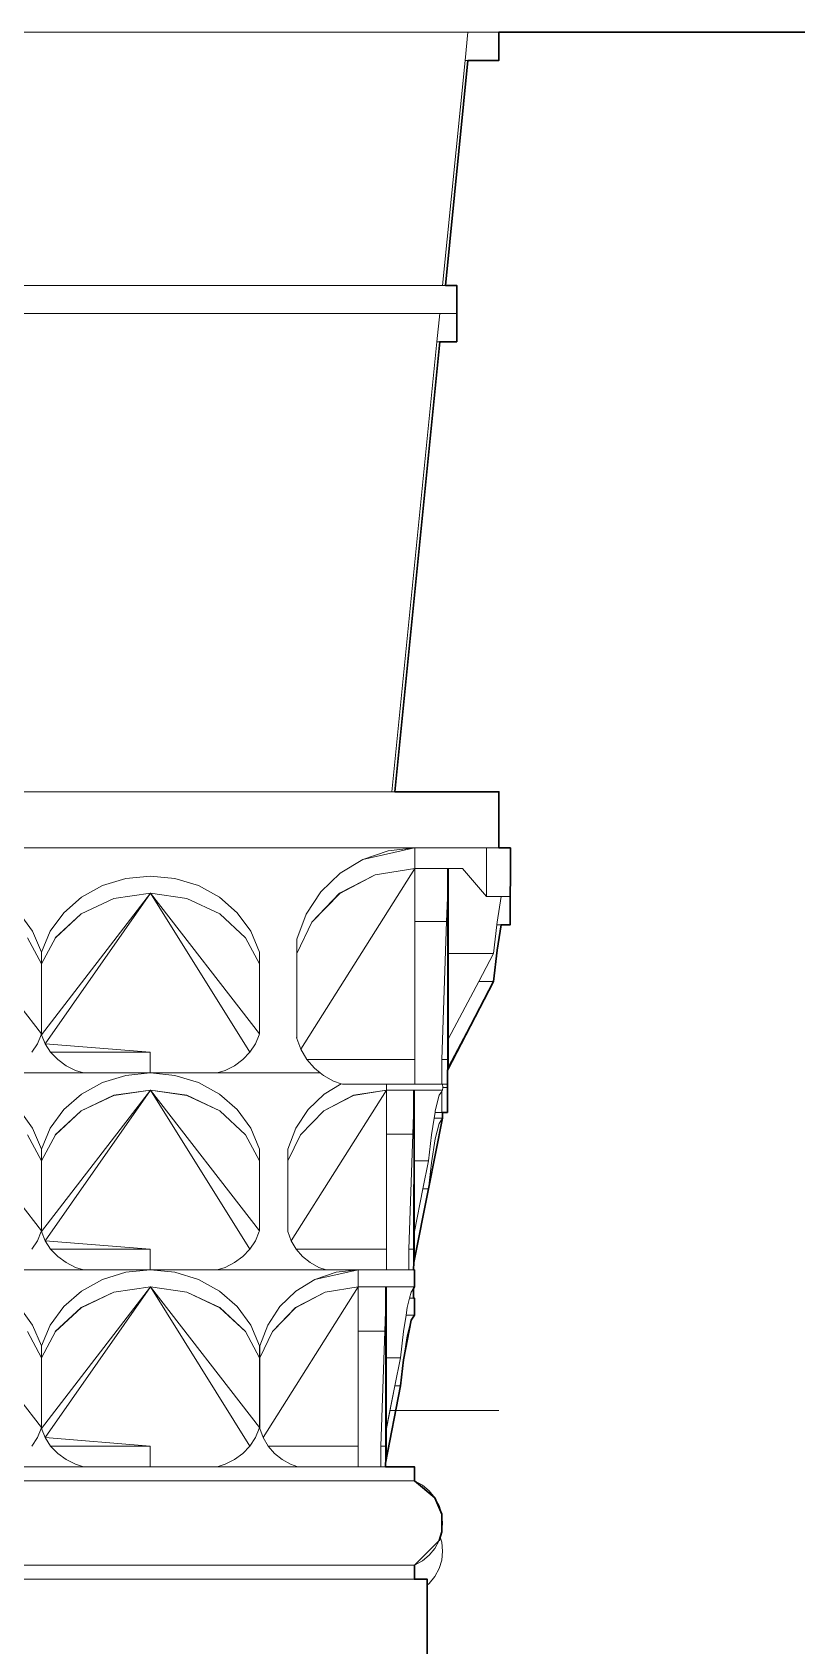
# Model space of a CAD drawing. Header units: millimetres. Extents: x -667 to -468, y -723 to -475.
# Drawn here: x -609.1225 to -608.905, y -488.0038 to -487.5449 of the extents above; entities that cross this region are included whole.
import ezdxf

# ---------------------------------------------------------------- set-up
doc = ezdxf.new("R2010")
doc.units = ezdxf.units.MM
doc.layers.get('0').update_dxf_attribs({"lineweight": 9})
doc.layers.add('dinding', color=36, linetype='Continuous', lineweight=9)

msp = doc.modelspace()

# ---------------------------------------------------------------- linework, layer by layer
at = {"lineweight": 30}
msp.add_lwpolyline([(-608.88976, -487.54493), (-608.98976, -487.54493), (-608.98976, -487.55293), (-608.99856, -487.55293), (-609.00496, -487.61693), (-609.00176, -487.61693), (-609.00176, -487.63293), (-609.00656, -487.63293), (-609.01936, -487.76093), (-608.98976, -487.76093), (-608.98976, -487.77693), (-608.98646, -487.77693), (-608.98653, -487.79876), (-608.98911, -487.79876), (-608.99026, -487.80599), (-608.99126, -487.81491), (-609.00437, -487.84009), (-609.00438, -487.85213), (-609.00576, -487.85213), (-609.00576, -487.85379), (-609.00976, -487.87391), (-609.01399, -487.89482), (-609.01402, -487.89693), (-609.01376, -487.89693), (-609.01376, -487.90179), (-609.01402, -487.90218), (-609.01402, -487.90493), (-609.01376, -487.90493), (-609.01376, -487.90979), (-609.01474, -487.91128), (-609.01692, -487.92248), (-609.01776, -487.92991), (-609.02202, -487.95191), (-609.02202, -487.95293), (-609.01376, -487.95293), (-609.01376, -487.95693), (-609.00794, -487.96172), (-609.00601, -487.9664), (-609.00601, -487.97146), (-609.00674, -487.9739), (-609.01376, -487.98093), (-609.01376, -487.98493), (-609.01012, -487.98493), (-609.01012, -488.02493)], dxfattribs=at)
at = {"layer": 'dinding'}
for p, q in [((-609.36496, -487.54493), (-608.99856, -487.54493)), ((-608.99856, -487.54493), (-608.99936, -487.55293)), ((-608.98976, -487.54493), (-608.99856, -487.54493)), ((-608.98976, -487.55293), (-608.98976, -487.54493)), ((-608.88976, -487.54493), (-608.98976, -487.54493)), ((-608.99936, -487.55293), (-609.00576, -487.61693)), ((-608.99856, -487.55293), (-609.00496, -487.61693)), ((-608.99936, -487.55293), (-608.99856, -487.55293)), ((-608.98976, -487.55293), (-608.99856, -487.55293)), ((-609.35776, -487.61693), (-609.00576, -487.61693)), ((-609.00576, -487.61693), (-609.00496, -487.61693)), ((-609.00496, -487.61693), (-609.00176, -487.61693)), ((-609.00176, -487.62493), (-609.00176, -487.61693)), ((-609.35696, -487.62493), (-609.00656, -487.62493)), ((-609.00656, -487.62493), (-609.00736, -487.63293)), ((-609.00176, -487.62493), (-609.00656, -487.62493)), ((-609.00176, -487.63293), (-609.00176, -487.62493)), ((-609.00736, -487.63293), (-609.02016, -487.76093)), ((-609.00656, -487.63293), (-609.01936, -487.76093)), ((-609.00736, -487.63293), (-609.00656, -487.63293)), ((-609.00176, -487.63293), (-609.00656, -487.63293)), ((-609.34336, -487.76093), (-609.02016, -487.76093)), ((-609.02016, -487.76093), (-609.01936, -487.76093)), ((-609.01936, -487.76093), (-608.98976, -487.76093)), ((-608.98976, -487.77693), (-608.98976, -487.76093)), ((-609.34973, -487.77694), (-609.01376, -487.77693)), ((-609.02843, -487.78018), (-609.01376, -487.77693)), ((-609.02123, -487.77774), (-609.02843, -487.78018)), ((-609.01376, -487.77693), (-609.02123, -487.77774)), ((-609.01376, -487.77693), (-609.01373, -487.77693)), ((-609.01373, -487.77693), (-609.01368, -487.77693)), ((-609.01368, -487.77693), (-609.01366, -487.78276)), ((-609.01368, -487.77693), (-608.99336, -487.77693)), ((-608.99336, -487.77693), (-608.99329, -487.77693)), ((-608.99326, -487.77693), (-608.99329, -487.77693)), ((-608.99326, -487.77693), (-608.99315, -487.77693)), ((-608.99326, -487.7907), (-608.99326, -487.77693)), ((-608.99315, -487.77693), (-608.99005, -487.77693)), ((-608.99005, -487.77693), (-608.98976, -487.77693)), ((-608.98976, -487.77693), (-608.98653, -487.77693)), ((-608.98653, -487.77693), (-608.98646, -487.77693)), ((-608.98646, -487.79075), (-608.98646, -487.77693)), ((-609.0461, -487.83419), (-609.01366, -487.78276)), ((-609.02843, -487.78018), (-609.03492, -487.78414)), ((-609.01366, -487.78276), (-609.02493, -487.78455)), ((-609.01366, -487.78276), (-609.02491, -487.78457)), ((-609.01366, -487.78276), (-609.01367, -487.79062)), ((-609.00435, -487.78276), (-609.01366, -487.78276)), ((-609.00406, -487.78277), (-609.00436, -487.79043)), ((-609.00435, -487.78276), (-609.00435, -487.78958)), ((-609.00406, -487.78277), (-609.00435, -487.78276)), ((-609.00434, -487.79782), (-609.00406, -487.78277)), ((-609.00009, -487.78276), (-609.00406, -487.78277)), ((-609.00406, -487.78277), (-609.00406, -487.80691)), ((-609.00006, -487.78276), (-609.00009, -487.78276)), ((-608.99329, -487.7907), (-609.00006, -487.78276)), ((-609.10251, -487.78764), (-609.10849, -487.79094)), ((-609.09586, -487.78561), (-609.10251, -487.78764)), ((-609.08887, -487.78493), (-609.09586, -487.78561)), ((-609.08188, -487.78561), (-609.08887, -487.78493)), ((-609.07524, -487.78764), (-609.08188, -487.78561)), ((-609.06925, -487.79094), (-609.07524, -487.78764)), ((-609.03492, -487.78414), (-609.04039, -487.78942)), ((-609.02493, -487.78455), (-609.03505, -487.7898)), ((-609.02491, -487.78457), (-609.03502, -487.78984)), ((-609.1509, -487.78979), (-609.11989, -487.82979)), ((-609.11989, -487.83006), (-609.08887, -487.78979)), ((-609.11881, -487.83265), (-609.08887, -487.78979)), ((-609.10849, -487.79094), (-609.11354, -487.79534)), ((-609.09927, -487.79128), (-609.10861, -487.79566)), ((-609.09926, -487.7913), (-609.10859, -487.79569)), ((-609.08887, -487.78979), (-609.09927, -487.79128)), ((-609.09926, -487.7913), (-609.09927, -487.79128)), ((-609.08887, -487.78979), (-609.09926, -487.7913)), ((-609.07847, -487.79128), (-609.08887, -487.78979)), ((-609.07849, -487.7913), (-609.08887, -487.78979)), ((-609.08887, -487.78979), (-609.06055, -487.83503)), ((-609.08887, -487.78979), (-609.05786, -487.82979)), ((-609.07849, -487.7913), (-609.07847, -487.79128)), ((-609.06916, -487.79569), (-609.07849, -487.7913)), ((-609.06913, -487.79566), (-609.07847, -487.79128)), ((-609.0642, -487.79534), (-609.06925, -487.79094)), ((-609.04039, -487.78942), (-609.04457, -487.79577)), ((-609.03505, -487.7898), (-609.04298, -487.79799)), ((-609.03502, -487.78984), (-609.04296, -487.79801)), ((-609.01367, -487.79067), (-609.01367, -487.79062)), ((-609.01367, -487.79783), (-609.01367, -487.79067)), ((-609.00436, -487.79102), (-609.00462, -487.79782)), ((-609.00435, -487.79099), (-609.00436, -487.79043)), ((-609.00435, -487.79099), (-609.00436, -487.79102)), ((-609.00436, -487.79102), (-609.00434, -487.79782)), ((-608.99329, -487.79072), (-608.99329, -487.7907)), ((-608.99329, -487.79076), (-608.99329, -487.79072)), ((-608.99326, -487.79076), (-608.99329, -487.79072)), ((-608.99326, -487.79076), (-608.99329, -487.79076)), ((-608.99326, -487.79076), (-608.99326, -487.7907)), ((-608.99326, -487.79076), (-608.98911, -487.79076)), ((-608.98911, -487.79076), (-608.99026, -487.79799)), ((-608.98653, -487.79076), (-608.98911, -487.79076)), ((-608.98653, -487.79076), (-608.98646, -487.79075)), ((-608.98646, -487.79075), (-608.98646, -487.79875)), ((-609.12238, -487.80063), (-609.12624, -487.79534)), ((-609.11354, -487.79534), (-609.1174, -487.80063)), ((-609.10861, -487.79566), (-609.11593, -487.80248)), ((-609.10859, -487.79569), (-609.11591, -487.8025)), ((-609.10859, -487.79569), (-609.10861, -487.79566)), ((-609.06916, -487.79569), (-609.06913, -487.79566)), ((-609.06183, -487.8025), (-609.06916, -487.79569)), ((-609.06181, -487.80248), (-609.06913, -487.79566)), ((-609.06034, -487.80063), (-609.0642, -487.79534)), ((-609.04457, -487.79577), (-609.04726, -487.80289)), ((-609.11989, -487.80656), (-609.12238, -487.80063)), ((-609.1174, -487.80063), (-609.11989, -487.80656)), ((-609.05786, -487.80656), (-609.06034, -487.80063)), ((-609.04298, -487.79799), (-609.04726, -487.8069)), ((-609.04726, -487.8069), (-609.04296, -487.79801)), ((-609.01369, -487.83705), (-609.01367, -487.79783)), ((-609.00462, -487.79782), (-609.01367, -487.79783)), ((-609.00462, -487.79782), (-609.00599, -487.83705)), ((-609.00462, -487.79782), (-609.00434, -487.79782)), ((-609.00434, -487.79782), (-609.00437, -487.83209)), ((-608.99034, -487.79876), (-608.99126, -487.80691)), ((-608.99026, -487.79799), (-608.99034, -487.79872)), ((-608.99034, -487.79872), (-608.99034, -487.79876)), ((-608.99034, -487.79876), (-608.98911, -487.79876)), ((-608.98911, -487.79876), (-608.99026, -487.80599)), ((-608.98653, -487.79876), (-608.98911, -487.79876)), ((-608.98653, -487.79876), (-608.98646, -487.79875)), ((-609.11989, -487.80991), (-609.12386, -487.8025)), ((-609.11591, -487.8025), (-609.11989, -487.80991)), ((-609.11989, -487.80991), (-609.11989, -487.80656)), ((-609.11591, -487.8025), (-609.11593, -487.80248)), ((-609.06183, -487.8025), (-609.06181, -487.80248)), ((-609.05786, -487.80991), (-609.06183, -487.8025)), ((-609.05786, -487.80991), (-609.05786, -487.80656)), ((-609.04726, -487.8069), (-609.04726, -487.80289)), ((-608.99026, -487.80599), (-608.99126, -487.81491)), ((-609.11989, -487.82979), (-609.11989, -487.80991)), ((-609.05786, -487.82979), (-609.05786, -487.80991)), ((-609.04726, -487.8069), (-609.04727, -487.83108)), ((-609.00407, -487.83109), (-609.00406, -487.80691)), ((-609.00406, -487.80691), (-608.99126, -487.80691)), ((-608.99126, -487.80691), (-608.9955, -487.81491)), ((-608.99126, -487.81491), (-609.00407, -487.83909)), ((-608.9955, -487.81491), (-609.00407, -487.83109)), ((-608.9955, -487.81491), (-608.99126, -487.81491)), ((-609.12258, -487.83503), (-609.12101, -487.83266)), ((-609.12101, -487.83266), (-609.11994, -487.83006)), ((-609.11994, -487.83006), (-609.11989, -487.82979)), ((-609.11989, -487.83006), (-609.11992, -487.82993)), ((-609.11989, -487.83006), (-609.11989, -487.82979)), ((-609.11881, -487.83265), (-609.11989, -487.83006)), ((-609.11725, -487.83503), (-609.11881, -487.83265)), ((-609.11881, -487.83265), (-609.0889, -487.83503)), ((-609.06055, -487.83503), (-609.05898, -487.83266)), ((-609.05898, -487.83266), (-609.05791, -487.83006)), ((-609.05791, -487.83006), (-609.05786, -487.82979)), ((-609.04727, -487.83108), (-609.04733, -487.83076)), ((-609.0461, -487.83419), (-609.04727, -487.83108)), ((-609.00437, -487.83209), (-609.00438, -487.83705)), ((-609.00437, -487.83209), (-609.00407, -487.83109)), ((-609.00407, -487.83909), (-609.00407, -487.83109)), ((-609.11525, -487.83713), (-609.11725, -487.83503)), ((-609.11725, -487.83503), (-609.0889, -487.83503)), ((-609.11287, -487.83887), (-609.11525, -487.83713)), ((-609.0889, -487.83503), (-609.0889, -487.84093)), ((-609.06493, -487.83887), (-609.06255, -487.83713)), ((-609.06255, -487.83713), (-609.06055, -487.83503)), ((-609.04441, -487.83705), (-609.0461, -487.83419)), ((-609.04224, -487.83956), (-609.04441, -487.83705)), ((-609.04441, -487.83705), (-609.01369, -487.83705)), ((-609.01367, -487.84413), (-609.01369, -487.83705)), ((-609.00599, -487.83705), (-609.00599, -487.84413)), ((-609.00599, -487.83705), (-609.00438, -487.83705)), ((-609.00438, -487.83705), (-609.00437, -487.84009)), ((-609.13176, -487.84093), (-609.10788, -487.84093)), ((-609.11019, -487.84021), (-609.11287, -487.83887)), ((-609.10788, -487.84093), (-609.11019, -487.84021)), ((-609.10788, -487.84093), (-609.0889, -487.84093)), ((-609.09586, -487.84161), (-609.10251, -487.84364)), ((-609.0889, -487.84093), (-609.09586, -487.84161)), ((-609.08887, -487.84093), (-609.0889, -487.84093)), ((-609.08188, -487.84161), (-609.08887, -487.84093)), ((-609.06992, -487.84093), (-609.08887, -487.84093)), ((-609.07524, -487.84364), (-609.08188, -487.84161)), ((-609.06992, -487.84093), (-609.0676, -487.84021)), ((-609.06992, -487.84093), (-609.04056, -487.84093)), ((-609.0676, -487.84021), (-609.06493, -487.83887)), ((-609.04056, -487.84093), (-609.04224, -487.83956)), ((-609.03967, -487.84166), (-609.04056, -487.84093)), ((-609.03677, -487.84327), (-609.03967, -487.84166)), ((-609.03464, -487.844), (-609.03677, -487.84327)), ((-609.00437, -487.84009), (-609.00438, -487.84413)), ((-609.00437, -487.84009), (-609.00407, -487.83909)), ((-609.1509, -487.84579), (-609.11989, -487.88579)), ((-609.11989, -487.88606), (-609.08887, -487.84579)), ((-609.11881, -487.88865), (-609.08887, -487.84579)), ((-609.10849, -487.84694), (-609.11354, -487.85134)), ((-609.09927, -487.84728), (-609.10861, -487.85166)), ((-609.09926, -487.8473), (-609.10859, -487.85169)), ((-609.10251, -487.84364), (-609.10849, -487.84694)), ((-609.08887, -487.84579), (-609.09927, -487.84728)), ((-609.09926, -487.8473), (-609.09927, -487.84728)), ((-609.08887, -487.84579), (-609.09926, -487.8473)), ((-609.07847, -487.84728), (-609.08887, -487.84579)), ((-609.07849, -487.8473), (-609.08887, -487.84579)), ((-609.08887, -487.84579), (-609.06055, -487.89103)), ((-609.08887, -487.84579), (-609.05786, -487.88579)), ((-609.07849, -487.8473), (-609.07847, -487.84728)), ((-609.06916, -487.85169), (-609.07849, -487.8473)), ((-609.06913, -487.85166), (-609.07847, -487.84728)), ((-609.06925, -487.84694), (-609.07524, -487.84364)), ((-609.0642, -487.85134), (-609.06925, -487.84694)), ((-609.0488, -487.88866), (-609.02176, -487.84579)), ((-609.03947, -487.84694), (-609.04403, -487.85134)), ((-609.03115, -487.84728), (-609.03958, -487.85166)), ((-609.03113, -487.8473), (-609.03956, -487.85169)), ((-609.03464, -487.844), (-609.03947, -487.84694)), ((-609.03426, -487.84413), (-609.03464, -487.844)), ((-609.02176, -487.84413), (-609.03426, -487.84413)), ((-609.02176, -487.84579), (-609.03115, -487.84728)), ((-609.02176, -487.84579), (-609.03113, -487.8473)), ((-609.02176, -487.84413), (-609.02176, -487.84579)), ((-609.01367, -487.84413), (-609.02176, -487.84413)), ((-609.02176, -487.84579), (-609.02176, -487.85234)), ((-609.014, -487.84579), (-609.02176, -487.84579)), ((-609.014, -487.84579), (-609.014, -487.85147)), ((-609.01376, -487.84579), (-609.014, -487.84579)), ((-609.01376, -487.84579), (-609.014, -487.85219)), ((-609.01399, -487.85834), (-609.01376, -487.84579)), ((-609.00576, -487.84579), (-609.01376, -487.84579)), ((-609.01376, -487.84579), (-609.01376, -487.86591)), ((-609.00599, -487.84413), (-609.01367, -487.84413)), ((-609.00674, -487.84728), (-609.00783, -487.85166)), ((-609.00599, -487.84615), (-609.00674, -487.84728)), ((-609.00599, -487.84413), (-609.00576, -487.84413)), ((-609.00576, -487.84579), (-609.00599, -487.84615)), ((-609.00599, -487.84615), (-609.00599, -487.85213)), ((-609.00576, -487.84413), (-609.00573, -487.84505)), ((-609.00576, -487.84413), (-609.00438, -487.84413)), ((-609.00573, -487.84505), (-609.00576, -487.84579)), ((-609.00573, -487.84505), (-609.00438, -487.84505)), ((-609.00438, -487.84413), (-609.00438, -487.84505)), ((-609.00438, -487.84505), (-609.00438, -487.85213)), ((-609.12238, -487.85663), (-609.12624, -487.85134)), ((-609.11354, -487.85134), (-609.1174, -487.85663)), ((-609.10861, -487.85166), (-609.11593, -487.85848)), ((-609.10859, -487.85169), (-609.11591, -487.8585)), ((-609.10859, -487.85169), (-609.10861, -487.85166)), ((-609.06916, -487.85169), (-609.06913, -487.85166)), ((-609.06183, -487.8585), (-609.06916, -487.85169)), ((-609.06181, -487.85848), (-609.06913, -487.85166)), ((-609.06034, -487.85663), (-609.0642, -487.85134)), ((-609.04403, -487.85134), (-609.04751, -487.85663)), ((-609.03958, -487.85166), (-609.04619, -487.85848)), ((-609.03956, -487.85169), (-609.04617, -487.8585)), ((-609.02176, -487.85238), (-609.02176, -487.85234)), ((-609.02176, -487.85835), (-609.02176, -487.85238)), ((-609.014, -487.85265), (-609.014, -487.85219)), ((-609.00791, -487.85213), (-609.00817, -487.85379)), ((-609.00783, -487.85166), (-609.00791, -487.85213)), ((-609.00599, -487.85213), (-609.00791, -487.85213)), ((-609.00599, -487.85213), (-609.00576, -487.85213)), ((-609.00576, -487.85213), (-609.00576, -487.85379)), ((-609.00576, -487.85213), (-609.00438, -487.85213)), ((-609.11989, -487.86256), (-609.12238, -487.85663)), ((-609.1174, -487.85663), (-609.11989, -487.86256)), ((-609.05786, -487.86256), (-609.06034, -487.85663)), ((-609.04751, -487.85663), (-609.04976, -487.86256)), ((-609.014, -487.85267), (-609.01422, -487.85834)), ((-609.014, -487.85265), (-609.014, -487.85267)), ((-609.014, -487.85267), (-609.01399, -487.85834)), ((-609.00817, -487.85379), (-609.00892, -487.85848)), ((-609.00576, -487.85379), (-609.00817, -487.85379)), ((-609.00674, -487.85528), (-609.00783, -487.85966)), ((-609.00576, -487.85379), (-609.00674, -487.85528)), ((-609.11989, -487.86591), (-609.12386, -487.8585)), ((-609.11591, -487.8585), (-609.11989, -487.86591)), ((-609.11591, -487.8585), (-609.11593, -487.85848)), ((-609.06183, -487.8585), (-609.06181, -487.85848)), ((-609.05786, -487.86591), (-609.06183, -487.8585)), ((-609.04617, -487.8585), (-609.04976, -487.86591)), ((-609.04619, -487.85848), (-609.04617, -487.8585)), ((-609.01422, -487.85834), (-609.02176, -487.85835)), ((-609.02176, -487.89103), (-609.02176, -487.85835)), ((-609.01422, -487.85834), (-609.01536, -487.89104)), ((-609.01422, -487.85834), (-609.01399, -487.85834)), ((-609.01399, -487.85834), (-609.01401, -487.8869)), ((-609.00892, -487.85848), (-609.00976, -487.86591)), ((-609.00783, -487.85966), (-609.00892, -487.86648)), ((-609.11989, -487.86591), (-609.11989, -487.86256)), ((-609.11989, -487.88579), (-609.11989, -487.86591)), ((-609.05786, -487.86591), (-609.05786, -487.86256)), ((-609.05786, -487.88579), (-609.05786, -487.86591)), ((-609.04976, -487.86591), (-609.04976, -487.86256)), ((-609.04976, -487.86591), (-609.04976, -487.88606)), ((-609.01376, -487.86591), (-609.00976, -487.86591)), ((-609.01376, -487.88606), (-609.01376, -487.86591)), ((-609.00976, -487.86591), (-609.01135, -487.87391)), ((-609.00892, -487.86648), (-609.00976, -487.87391)), ((-609.00976, -487.87391), (-609.01376, -487.89406)), ((-609.01135, -487.87391), (-609.01376, -487.88606)), ((-609.01135, -487.87391), (-609.00976, -487.87391)), ((-609.12258, -487.89103), (-609.12101, -487.88866)), ((-609.12101, -487.88866), (-609.11994, -487.88606)), ((-609.11994, -487.88606), (-609.11989, -487.88579)), ((-609.11989, -487.88606), (-609.11992, -487.88593)), ((-609.11989, -487.88606), (-609.11989, -487.88579)), ((-609.11881, -487.88865), (-609.11989, -487.88606)), ((-609.11725, -487.89103), (-609.11881, -487.88865)), ((-609.11881, -487.88865), (-609.0889, -487.89103)), ((-609.06055, -487.89103), (-609.05898, -487.88866)), ((-609.05898, -487.88866), (-609.05791, -487.88606)), ((-609.05791, -487.88606), (-609.05786, -487.88579)), ((-609.0488, -487.88866), (-609.04976, -487.88606)), ((-609.0488, -487.88866), (-609.04738, -487.89103)), ((-609.01401, -487.88742), (-609.01402, -487.89104)), ((-609.01401, -487.8869), (-609.01376, -487.88606)), ((-609.01401, -487.8869), (-609.01401, -487.88742)), ((-609.01401, -487.88742), (-609.01399, -487.89103)), ((-609.01376, -487.89406), (-609.01376, -487.88606)), ((-609.11525, -487.89313), (-609.11725, -487.89103)), ((-609.11725, -487.89103), (-609.0889, -487.89103)), ((-609.11287, -487.89487), (-609.11525, -487.89313)), ((-609.0889, -487.89103), (-609.0889, -487.89693)), ((-609.06493, -487.89487), (-609.06255, -487.89313)), ((-609.06255, -487.89313), (-609.06055, -487.89103)), ((-609.04557, -487.89313), (-609.04738, -487.89103)), ((-609.04738, -487.89103), (-609.02176, -487.89103)), ((-609.04342, -487.89487), (-609.04557, -487.89313)), ((-609.02176, -487.89693), (-609.02176, -487.89103)), ((-609.01536, -487.89104), (-609.01536, -487.89693)), ((-609.01536, -487.89104), (-609.01402, -487.89104)), ((-609.01402, -487.89104), (-609.01402, -487.89693)), ((-609.01399, -487.89482), (-609.01402, -487.89104)), ((-609.01399, -487.89103), (-609.01399, -487.89482)), ((-609.13195, -487.89693), (-609.10788, -487.89693)), ((-609.11019, -487.89622), (-609.11287, -487.89487)), ((-609.10788, -487.89693), (-609.11019, -487.89622)), ((-609.0889, -487.89693), (-609.10788, -487.89693)), ((-609.09586, -487.89761), (-609.10251, -487.89964)), ((-609.0889, -487.89693), (-609.09586, -487.89761)), ((-609.08887, -487.89693), (-609.0889, -487.89693)), ((-609.08188, -487.89761), (-609.08887, -487.89693)), ((-609.06992, -487.89693), (-609.08887, -487.89693)), ((-609.07524, -487.89964), (-609.08188, -487.89761)), ((-609.06992, -487.89693), (-609.0676, -487.89622)), ((-609.06992, -487.89693), (-609.03892, -487.89693)), ((-609.0676, -487.89622), (-609.06493, -487.89487)), ((-609.04101, -487.89622), (-609.04342, -487.89487)), ((-609.04207, -487.89964), (-609.02976, -487.89693)), ((-609.03606, -487.89761), (-609.04207, -487.89964)), ((-609.03892, -487.89693), (-609.04101, -487.89622)), ((-609.03889, -487.89693), (-609.03892, -487.89693)), ((-609.02991, -487.89693), (-609.03889, -487.89693)), ((-609.02991, -487.89693), (-609.03606, -487.89761)), ((-609.02976, -487.89693), (-609.02991, -487.89693)), ((-609.02176, -487.89693), (-609.02976, -487.89693)), ((-609.02976, -487.89693), (-609.02976, -487.90179)), ((-609.01536, -487.89693), (-609.02176, -487.89693)), ((-609.01536, -487.89693), (-609.01402, -487.89693)), ((-609.01402, -487.89693), (-609.01399, -487.89693)), ((-609.01399, -487.89482), (-609.01376, -487.89406)), ((-609.01399, -487.89482), (-609.01399, -487.89693)), ((-609.01399, -487.89693), (-609.01386, -487.89693)), ((-609.01386, -487.89693), (-609.01376, -487.89693)), ((-609.01376, -487.89693), (-609.01376, -487.90179)), ((-609.1509, -487.90179), (-609.11989, -487.94179)), ((-609.11989, -487.94206), (-609.08887, -487.90179)), ((-609.11881, -487.94465), (-609.08887, -487.90179)), ((-609.10251, -487.89964), (-609.10849, -487.90294)), ((-609.08887, -487.90179), (-609.09927, -487.90328)), ((-609.08887, -487.90179), (-609.09926, -487.9033)), ((-609.07847, -487.90328), (-609.08887, -487.90179)), ((-609.07849, -487.9033), (-609.08887, -487.90179)), ((-609.08887, -487.90179), (-609.06055, -487.94703)), ((-609.08887, -487.90179), (-609.05786, -487.94179)), ((-609.06925, -487.90294), (-609.07524, -487.89964)), ((-609.05679, -487.94465), (-609.02976, -487.90179)), ((-609.04207, -487.89964), (-609.04747, -487.90294)), ((-609.02976, -487.90179), (-609.03915, -487.90328)), ((-609.02976, -487.90179), (-609.03913, -487.9033)), ((-609.022, -487.90179), (-609.02976, -487.90179)), ((-609.02976, -487.90736), (-609.02976, -487.90179)), ((-609.022, -487.90179), (-609.022, -487.90747)), ((-609.02176, -487.90179), (-609.022, -487.90179)), ((-609.02176, -487.90179), (-609.022, -487.90818)), ((-609.02199, -487.91434), (-609.02176, -487.90179)), ((-609.01376, -487.90179), (-609.02176, -487.90179)), ((-609.02176, -487.90179), (-609.02176, -487.92191)), ((-609.01402, -487.90218), (-609.01474, -487.90328)), ((-609.01402, -487.90218), (-609.01376, -487.90179)), ((-609.01402, -487.90218), (-609.01402, -487.90493)), ((-609.01399, -487.90493), (-609.01402, -487.90218)), ((-609.12238, -487.91263), (-609.12624, -487.90734)), ((-609.11354, -487.90734), (-609.1174, -487.91263)), ((-609.10849, -487.90294), (-609.11354, -487.90734)), ((-609.09927, -487.90328), (-609.10861, -487.90766)), ((-609.09926, -487.9033), (-609.10859, -487.90769)), ((-609.09926, -487.9033), (-609.09927, -487.90328)), ((-609.07849, -487.9033), (-609.07847, -487.90328)), ((-609.06916, -487.90769), (-609.07849, -487.9033)), ((-609.06913, -487.90766), (-609.07847, -487.90328)), ((-609.0642, -487.90734), (-609.06925, -487.90294)), ((-609.06034, -487.91263), (-609.0642, -487.90734)), ((-609.05203, -487.90734), (-609.05551, -487.91263)), ((-609.04747, -487.90294), (-609.05203, -487.90734)), ((-609.03915, -487.90328), (-609.04758, -487.90766)), ((-609.03913, -487.9033), (-609.04756, -487.90769)), ((-609.02976, -487.90834), (-609.02976, -487.90736)), ((-609.01515, -487.90493), (-609.01583, -487.90766)), ((-609.01474, -487.90328), (-609.01515, -487.90493)), ((-609.01515, -487.90493), (-609.01402, -487.90493)), ((-609.01402, -487.90493), (-609.01399, -487.90493)), ((-609.01399, -487.90493), (-609.01386, -487.90493)), ((-609.01386, -487.90493), (-609.01376, -487.90493)), ((-609.01376, -487.90493), (-609.01376, -487.90979)), ((-609.10861, -487.90766), (-609.11593, -487.91448)), ((-609.10859, -487.90769), (-609.11591, -487.9145)), ((-609.10859, -487.90769), (-609.10861, -487.90766)), ((-609.06916, -487.90769), (-609.06913, -487.90766)), ((-609.06183, -487.9145), (-609.06916, -487.90769)), ((-609.06181, -487.91448), (-609.06913, -487.90766)), ((-609.04758, -487.90766), (-609.05419, -487.91448)), ((-609.04756, -487.90769), (-609.05417, -487.9145)), ((-609.02976, -487.90834), (-609.02976, -487.90838)), ((-609.02976, -487.91265), (-609.02976, -487.90838)), ((-609.022, -487.90867), (-609.02222, -487.91434)), ((-609.022, -487.90865), (-609.022, -487.90818)), ((-609.022, -487.90865), (-609.022, -487.90867)), ((-609.022, -487.90867), (-609.02199, -487.91434)), ((-609.01617, -487.90979), (-609.01692, -487.91448)), ((-609.01583, -487.90766), (-609.01617, -487.90979)), ((-609.01376, -487.90979), (-609.01617, -487.90979)), ((-609.01474, -487.91128), (-609.01583, -487.91566)), ((-609.01376, -487.90979), (-609.01474, -487.91128)), ((-609.11989, -487.92191), (-609.12386, -487.9145)), ((-609.11989, -487.91856), (-609.12238, -487.91263)), ((-609.1174, -487.91263), (-609.11989, -487.91856)), ((-609.11591, -487.9145), (-609.11989, -487.92191)), ((-609.11591, -487.9145), (-609.11593, -487.91448)), ((-609.06183, -487.9145), (-609.06181, -487.91448)), ((-609.05786, -487.92191), (-609.06183, -487.9145)), ((-609.05786, -487.91856), (-609.06034, -487.91263)), ((-609.05551, -487.91263), (-609.05776, -487.91856)), ((-609.05417, -487.9145), (-609.05776, -487.92191)), ((-609.05419, -487.91448), (-609.05417, -487.9145)), ((-609.02976, -487.91434), (-609.02976, -487.91265)), ((-609.02222, -487.91434), (-609.02976, -487.91434)), ((-609.02976, -487.91434), (-609.02976, -487.94703)), ((-609.02222, -487.91434), (-609.02336, -487.94703)), ((-609.02222, -487.91434), (-609.02199, -487.91434)), ((-609.02199, -487.91434), (-609.02201, -487.94289)), ((-609.01692, -487.91448), (-609.01776, -487.92191)), ((-609.01583, -487.91566), (-609.01692, -487.92248)), ((-609.11989, -487.92191), (-609.11989, -487.91856)), ((-609.05786, -487.92191), (-609.05786, -487.91856)), ((-609.05776, -487.92191), (-609.05776, -487.91856)), ((-609.11989, -487.94179), (-609.11989, -487.92191)), ((-609.05786, -487.94179), (-609.05786, -487.92191)), ((-609.05776, -487.92191), (-609.05776, -487.94206)), ((-609.02176, -487.92191), (-609.01776, -487.92191)), ((-609.02176, -487.94179), (-609.02176, -487.92191)), ((-609.01776, -487.92191), (-609.01935, -487.92991)), ((-609.01692, -487.92248), (-609.01776, -487.92991)), ((-609.01776, -487.92991), (-609.02176, -487.95006)), ((-609.01776, -487.92991), (-609.02176, -487.94979)), ((-609.01935, -487.92991), (-609.02176, -487.94206)), ((-609.01935, -487.92991), (-609.02176, -487.94179)), ((-609.01935, -487.92991), (-609.01776, -487.92991)), ((-609.02074, -487.93693), (-608.98976, -487.93693)), ((-609.12101, -487.94465), (-609.11994, -487.94206)), ((-609.11994, -487.94206), (-609.11989, -487.94179)), ((-609.11989, -487.94206), (-609.11992, -487.94193)), ((-609.11989, -487.94206), (-609.11989, -487.94179)), ((-609.11881, -487.94465), (-609.11989, -487.94206)), ((-609.05898, -487.94465), (-609.05791, -487.94206)), ((-609.05791, -487.94206), (-609.05786, -487.94179)), ((-609.05776, -487.94206), (-609.05781, -487.94179)), ((-609.05679, -487.94465), (-609.05776, -487.94206)), ((-609.02976, -487.94206), (-609.02976, -487.94179)), ((-609.02976, -487.94206), (-609.02976, -487.94179)), ((-609.02201, -487.94289), (-609.02202, -487.94703)), ((-609.02201, -487.94289), (-609.02176, -487.94206)), ((-609.02176, -487.94206), (-609.02176, -487.94179)), ((-609.02176, -487.94979), (-609.02176, -487.94206)), ((-609.12258, -487.94703), (-609.12101, -487.94465)), ((-609.11725, -487.94703), (-609.11881, -487.94465)), ((-609.11881, -487.94465), (-609.0889, -487.94703)), ((-609.11525, -487.94912), (-609.11725, -487.94703)), ((-609.11725, -487.94703), (-609.0889, -487.94703)), ((-609.0889, -487.94703), (-609.0889, -487.95293)), ((-609.06255, -487.94912), (-609.06055, -487.94703)), ((-609.06055, -487.94703), (-609.05898, -487.94465)), ((-609.05538, -487.94703), (-609.05679, -487.94465)), ((-609.05357, -487.94913), (-609.05538, -487.94703)), ((-609.05538, -487.94703), (-609.02976, -487.94703)), ((-609.02976, -487.95293), (-609.02976, -487.94703)), ((-609.02336, -487.94703), (-609.02336, -487.95293)), ((-609.02336, -487.94703), (-609.02202, -487.94703)), ((-609.02202, -487.94703), (-609.02201, -487.95089)), ((-609.10788, -487.95293), (-609.13176, -487.95293)), ((-609.11287, -487.95087), (-609.11525, -487.94912)), ((-609.11019, -487.95221), (-609.11287, -487.95087)), ((-609.10788, -487.95293), (-609.11019, -487.95221)), ((-609.0889, -487.95293), (-609.10788, -487.95293)), ((-609.06992, -487.95293), (-609.0889, -487.95293)), ((-609.06992, -487.95293), (-609.0676, -487.95221)), ((-609.04702, -487.95293), (-609.06992, -487.95293)), ((-609.0676, -487.95221), (-609.06493, -487.95087)), ((-609.06493, -487.95087), (-609.06255, -487.94912)), ((-609.05142, -487.95087), (-609.05357, -487.94913)), ((-609.04901, -487.95221), (-609.05142, -487.95087)), ((-609.04692, -487.95293), (-609.04901, -487.95221)), ((-609.04692, -487.95293), (-609.04702, -487.95293)), ((-609.02988, -487.95293), (-609.04692, -487.95293)), ((-609.02976, -487.95293), (-609.02988, -487.95293)), ((-609.02348, -487.95293), (-609.02976, -487.95293)), ((-609.02336, -487.95293), (-609.02348, -487.95293)), ((-609.02336, -487.95293), (-609.02202, -487.95293)), ((-609.02201, -487.95089), (-609.02202, -487.95293)), ((-609.02202, -487.95293), (-609.01376, -487.95293)), ((-609.02201, -487.95089), (-609.02176, -487.95006)), ((-609.02176, -487.95006), (-609.02176, -487.94979)), ((-609.01376, -487.95293), (-609.01376, -487.95693)), ((-609.34976, -487.95693), (-609.01376, -487.95693)), ((-609.01376, -487.95693), (-609.01152, -487.95813)), ((-609.01152, -487.95813), (-609.00955, -487.95975)), ((-609.00955, -487.95975), (-609.00794, -487.96172)), ((-609.00794, -487.96172), (-609.00674, -487.96396)), ((-609.00674, -487.96396), (-609.00601, -487.9664)), ((-609.00601, -487.9664), (-609.00576, -487.96893)), ((-609.00601, -487.97146), (-609.00645, -487.97293)), ((-609.00576, -487.96893), (-609.00601, -487.97146)), ((-609.00794, -487.97614), (-609.00955, -487.97811)), ((-609.00674, -487.9739), (-609.00794, -487.97614)), ((-609.00645, -487.97293), (-609.00674, -487.9739)), ((-609.00645, -487.97293), (-609.00601, -487.9744)), ((-609.00601, -487.9744), (-609.00576, -487.97693)), ((-609.34976, -487.98093), (-609.01376, -487.98093)), ((-609.01152, -487.97973), (-609.01376, -487.98093)), ((-609.01376, -487.98093), (-609.01376, -487.98493)), ((-609.00955, -487.97811), (-609.01152, -487.97973)), ((-609.00601, -487.97946), (-609.00674, -487.9819)), ((-609.00576, -487.97693), (-609.00601, -487.97946)), ((-609.01376, -487.98493), (-609.34755, -487.98493)), ((-609.01376, -487.98493), (-609.01012, -487.98493)), ((-609.01012, -487.98493), (-609.01012, -487.98657)), ((-609.00794, -487.98414), (-609.00955, -487.98611)), ((-609.00674, -487.9819), (-609.00794, -487.98414)), ((-609.00955, -487.98611), (-609.01012, -487.98657)), ((-609.01012, -488.02493), (-609.01012, -487.98657))]:
    msp.add_line(p, q, dxfattribs=at)

doc.saveas('drawing.dxf')
